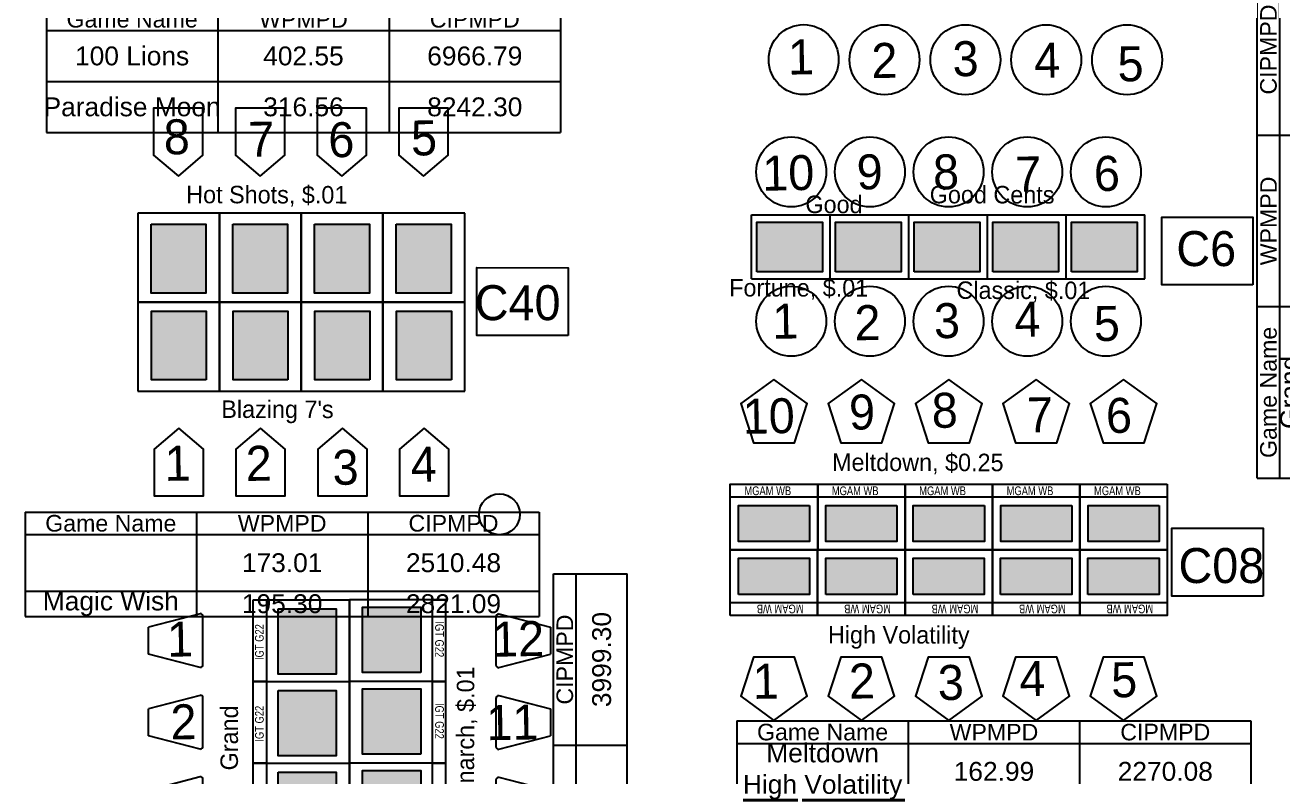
# Model space of a CAD drawing. Header units: inches. Extents: x 3213 to 10275, y -3570 to -435.
# Drawn here: x 9290.7 to 9722.4, y -1243.8 to -985.9 of the extents above; entities that cross this region are included whole.
import ezdxf
from ezdxf.enums import TextEntityAlignment as Align

# ---------------------------------------------------------------- set-up
doc = ezdxf.new("R2010")
doc.units = ezdxf.units.IN
doc.header["$LTSCALE"] = 24
doc.header["$MEASUREMENT"] = 0
doc.linetypes.add('HIDDEN', pattern=[0.375, 0.25, -0.125])
for name, color, linetype in [('00 Bally Slots', 9, 'Continuous'), ('00 Bank', 7, 'Continuous'), ('00 IGT Slots', 7, 'Continuous'), ('00 MGAM Slots', 173, 'Continuous'), ('00 PT Enrollment', 7, 'Continuous'), ('00 Themes', 7, 'Continuous'), ('F1  COL', 242, 'Continuous')]:
    doc.layers.add(name, color=color, linetype=linetype)
doc.styles.add('ARCHSTYL', font='HAND.SHX', dxfattribs={"width": 0.8})
doc.styles.add('HAND', font='Hand.shx', dxfattribs={"width": 0.8, "height": 0.5})

# ---------------------------------------------------------------- blocks, each defined once
blk = doc.blocks.new('CiniVision')
at = {"linetype": 'ByBlock', "lineweight": -3}
h = blk.add_hatch(color=0, dxfattribs=at)
h.dxf.hatch_style = 1
h.set_gradient(color1=(102, 0, 204), tint=0.32, name='CYLINDER')
h.paths.add_polyline_path([(6071.39, -1264.8), (6052.57, -1264.8), (6052.57, -1288.46), (6071.39, -1288.46)])
at = {"color": 192, "linetype": 'ByBlock', "lineweight": -3}
blk.add_lwpolyline([(6052.57, -1264.8), (6071.39, -1264.8), (6071.39, -1288.46), (6052.57, -1288.46)], close=True, dxfattribs=at)
at = {"layer": '00 Bally Slots', "color": 6, "linetype": 'ByBlock', "lineweight": -3}
for p, q in [((6076.06, -1261), (6048, -1261)), ((6048, -1261), (6048, -1291.5)), ((6068.94, -1261), (6054.94, -1261)), ((6076.06, -1291.5), (6076.06, -1261)), ((6048, -1291.5), (6076.06, -1291.5))]:
    blk.add_line(p, q, dxfattribs=at)
blk.add_lwpolyline([(6061.94, -1248.22), (6070.4, -1241.1), (6070.4, -1225), (6053.47, -1225), (6053.46, -1241.1)], close=True, dxfattribs=at)
blk = doc.blocks.new('*U240')
at = {"linetype": 'ByBlock', "lineweight": -3}
h = blk.add_hatch(color=7, dxfattribs=at)
h.set_gradient(color1=(241, 237, 14), color2=(18, 202, 42), tint=1)
h.paths.add_polyline_path([(-33.41, -26.28), (-33.41, -1.81), (-28.91, -1.81), (-28.91, -26.28)], flags=9)
h = blk.add_hatch(color=0, dxfattribs=at)
h.dxf.hatch_style = 1
h.set_gradient(color1=(255, 255, 0), tint=0.32, name='CYLINDER')
h.paths.add_polyline_path([(-4.53, -3.06), (-24.51, -3.06), (-24.51, -25.5), (-4.53, -25.5)])
at = {"color": 0, "linetype": 'ByBlock', "lineweight": -3}
blk.add_lwpolyline([(-24.51, -3.06), (-4.53, -3.06), (-4.53, -25.5), (-24.51, -25.5)], close=True, dxfattribs=at)
at = {"layer": '00 IGT Slots', "color": 30, "ltscale": 25}
for p, q in [((-33, 0), (0, 0)), ((-33, -28), (-33, 0)), ((0, -28), (0, 0)), ((-51.29, -4.75), (-69, -9.37)), ((-50.29, -22.18), (-50.29, -5.68)), ((-69, -18.63), (-69, -9.37)), ((-51.29, -23.18), (-69.01, -18.63)), ((-33, -28), (0, -28))]:
    blk.add_line(p, q, dxfattribs=at)
at = {"layer": '00 IGT Slots', "color": 30, "linetype": 'ByBlock', "lineweight": -3}
blk.add_lwpolyline([(-33, 0), (-28.48, 0), (-28.48, -28), (-33, -28)], close=True, dxfattribs=at)
at = {"layer": '00 IGT Slots', "color": 30, "ltscale": 25}
for centre, start, end in [((-51.29, -5.68), 0, 90), ((-51.29, -22.18), 270, 0)]:
    blk.add_arc(centre, 1, start, end, dxfattribs=at)
at = {"layer": '00 IGT Slots', "color": 7, "linetype": 'ByBlock', "lineweight": -3, "insert": (-32.42, -20.63), "char_height": 3, "width": 15.2138, "attachment_point": 1, "rotation": 90, "style": 'HAND'}
blk.add_mtext('IGT G22', dxfattribs=at)
blk = doc.blocks.new('*U241')
at = {"linetype": 'ByBlock', "lineweight": -3}
h = blk.add_hatch(color=7, dxfattribs=at)
h.set_gradient(color1=(241, 237, 14), color2=(18, 202, 42), tint=1)
h.paths.add_polyline_path([(-33.41, -26.28), (-33.41, -1.81), (-28.91, -1.81), (-28.91, -26.28)], flags=9)
h = blk.add_hatch(color=0, dxfattribs=at)
h.dxf.hatch_style = 1
h.set_gradient(color1=(255, 255, 0), tint=0.32, name='CYLINDER')
h.paths.add_polyline_path([(-4.53, -3.06), (-24.51, -3.06), (-24.51, -25.5), (-4.53, -25.5)])
at = {"color": 0, "linetype": 'ByBlock', "lineweight": -3}
blk.add_lwpolyline([(-24.51, -3.06), (-4.53, -3.06), (-4.53, -25.5), (-24.51, -25.5)], close=True, dxfattribs=at)
at = {"layer": '00 IGT Slots', "color": 30, "ltscale": 25}
for p, q in [((-33, 0), (0, 0)), ((-33, -28), (-33, 0)), ((0, -28), (0, 0)), ((-51.29, -4.75), (-69, -9.37)), ((-50.29, -22.18), (-50.29, -5.68)), ((-69, -18.63), (-69, -9.37)), ((-51.29, -23.18), (-69.01, -18.63)), ((-33, -28), (0, -28))]:
    blk.add_line(p, q, dxfattribs=at)
at = {"layer": '00 IGT Slots', "color": 30, "linetype": 'ByBlock', "lineweight": -3}
blk.add_lwpolyline([(-33, 0), (-28.48, 0), (-28.48, -28), (-33, -28)], close=True, dxfattribs=at)
at = {"layer": '00 IGT Slots', "color": 30, "ltscale": 25}
for centre, start, end in [((-51.29, -5.68), 0, 90), ((-51.29, -22.18), 270, 0)]:
    blk.add_arc(centre, 1, start, end, dxfattribs=at)
at = {"layer": '00 IGT Slots', "color": 7, "linetype": 'ByBlock', "lineweight": -3, "insert": (-32.42, -20.63), "char_height": 3, "width": 15.2138, "attachment_point": 1, "rotation": 90, "style": 'HAND'}
blk.add_mtext('IGT G22', dxfattribs=at)
blk = doc.blocks.new('*U242')
at = {"linetype": 'ByBlock', "lineweight": -3}
h = blk.add_hatch(color=7, dxfattribs=at)
h.set_gradient(color1=(241, 237, 14), color2=(18, 202, 42), tint=1)
h.paths.add_polyline_path([(-33.41, -26.28), (-33.41, -1.81), (-28.91, -1.81), (-28.91, -26.28)], flags=9)
h = blk.add_hatch(color=0, dxfattribs=at)
h.dxf.hatch_style = 1
h.set_gradient(color1=(255, 255, 0), tint=0.32, name='CYLINDER')
h.paths.add_polyline_path([(-4.53, -3.06), (-24.51, -3.06), (-24.51, -25.5), (-4.53, -25.5)])
at = {"color": 0, "linetype": 'ByBlock', "lineweight": -3}
blk.add_lwpolyline([(-24.51, -3.06), (-4.53, -3.06), (-4.53, -25.5), (-24.51, -25.5)], close=True, dxfattribs=at)
at = {"layer": '00 IGT Slots', "color": 30, "ltscale": 25}
for p, q in [((-33, 0), (0, 0)), ((-33, -28), (-33, 0)), ((0, -28), (0, 0)), ((-51.29, -4.75), (-69, -9.37)), ((-50.29, -22.18), (-50.29, -5.68)), ((-69, -18.63), (-69, -9.37)), ((-51.29, -23.18), (-69.01, -18.63)), ((-33, -28), (0, -28))]:
    blk.add_line(p, q, dxfattribs=at)
at = {"layer": '00 IGT Slots', "color": 30, "linetype": 'ByBlock', "lineweight": -3}
blk.add_lwpolyline([(-33, 0), (-28.48, 0), (-28.48, -28), (-33, -28)], close=True, dxfattribs=at)
at = {"layer": '00 IGT Slots', "color": 30, "ltscale": 25}
for centre, start, end in [((-51.29, -5.68), 0, 90), ((-51.29, -22.18), 270, 0)]:
    blk.add_arc(centre, 1, start, end, dxfattribs=at)
at = {"layer": '00 IGT Slots', "color": 7, "linetype": 'ByBlock', "lineweight": -3, "insert": (-32.42, -20.63), "char_height": 3, "width": 15.2138, "attachment_point": 1, "rotation": 90, "style": 'HAND'}
blk.add_mtext('IGT G22', dxfattribs=at)
blk = doc.blocks.new('*U243')
at = {"linetype": 'ByBlock', "lineweight": -3}
h = blk.add_hatch(color=7, dxfattribs=at)
h.set_gradient(color1=(241, 237, 14), color2=(18, 202, 42), tint=1)
h.paths.add_polyline_path([(-33.41, -26.28), (-33.41, -1.81), (-28.91, -1.81), (-28.91, -26.28)], flags=9)
h = blk.add_hatch(color=0, dxfattribs=at)
h.dxf.hatch_style = 1
h.set_gradient(color1=(255, 255, 0), tint=0.32, name='CYLINDER')
h.paths.add_polyline_path([(-4.53, -3.06), (-24.51, -3.06), (-24.51, -25.5), (-4.53, -25.5)])
at = {"color": 0, "linetype": 'ByBlock', "lineweight": -3}
blk.add_lwpolyline([(-24.51, -3.06), (-4.53, -3.06), (-4.53, -25.5), (-24.51, -25.5)], close=True, dxfattribs=at)
at = {"layer": '00 IGT Slots', "color": 30, "ltscale": 25}
for p, q in [((-33, 0), (0, 0)), ((-33, -28), (-33, 0)), ((0, -28), (0, 0)), ((-51.29, -4.75), (-69, -9.37)), ((-50.29, -22.18), (-50.29, -5.68)), ((-69, -18.63), (-69, -9.37)), ((-51.29, -23.18), (-69.01, -18.63)), ((-33, -28), (0, -28))]:
    blk.add_line(p, q, dxfattribs=at)
at = {"layer": '00 IGT Slots', "color": 30, "linetype": 'ByBlock', "lineweight": -3}
blk.add_lwpolyline([(-33, 0), (-28.48, 0), (-28.48, -28), (-33, -28)], close=True, dxfattribs=at)
at = {"layer": '00 IGT Slots', "color": 30, "ltscale": 25}
for centre, start, end in [((-51.29, -5.68), 0, 90), ((-51.29, -22.18), 270, 0)]:
    blk.add_arc(centre, 1, start, end, dxfattribs=at)
at = {"layer": '00 IGT Slots', "color": 7, "linetype": 'ByBlock', "lineweight": -3, "insert": (-32.42, -20.63), "char_height": 3, "width": 15.2138, "attachment_point": 1, "rotation": 90, "style": 'HAND'}
blk.add_mtext('IGT G22', dxfattribs=at)
blk = doc.blocks.new('*U244')
at = {"linetype": 'ByBlock', "lineweight": -3}
h = blk.add_hatch(color=7, dxfattribs=at)
h.set_gradient(color1=(241, 237, 14), color2=(18, 202, 42), tint=1)
h.paths.add_polyline_path([(-33.41, -26.28), (-33.41, -1.81), (-28.91, -1.81), (-28.91, -26.28)], flags=9)
h = blk.add_hatch(color=0, dxfattribs=at)
h.dxf.hatch_style = 1
h.set_gradient(color1=(255, 255, 0), tint=0.32, name='CYLINDER')
h.paths.add_polyline_path([(-4.53, -3.06), (-24.51, -3.06), (-24.51, -25.5), (-4.53, -25.5)])
at = {"color": 0, "linetype": 'ByBlock', "lineweight": -3}
blk.add_lwpolyline([(-24.51, -3.06), (-4.53, -3.06), (-4.53, -25.5), (-24.51, -25.5)], close=True, dxfattribs=at)
at = {"layer": '00 IGT Slots', "color": 30, "ltscale": 25}
for p, q in [((-33, 0), (0, 0)), ((-33, -28), (-33, 0)), ((0, -28), (0, 0)), ((-51.29, -4.75), (-69, -9.37)), ((-50.29, -22.18), (-50.29, -5.68)), ((-69, -18.63), (-69, -9.37)), ((-51.29, -23.18), (-69.01, -18.63)), ((-33, -28), (0, -28))]:
    blk.add_line(p, q, dxfattribs=at)
at = {"layer": '00 IGT Slots', "color": 30, "linetype": 'ByBlock', "lineweight": -3}
blk.add_lwpolyline([(-33, 0), (-28.48, 0), (-28.48, -28), (-33, -28)], close=True, dxfattribs=at)
at = {"layer": '00 IGT Slots', "color": 30, "ltscale": 25}
for centre, start, end in [((-51.29, -5.68), 0, 90), ((-51.29, -22.18), 270, 0)]:
    blk.add_arc(centre, 1, start, end, dxfattribs=at)
at = {"layer": '00 IGT Slots', "color": 7, "linetype": 'ByBlock', "lineweight": -3, "insert": (-32.42, -20.63), "char_height": 3, "width": 15.2138, "attachment_point": 1, "rotation": 90, "style": 'HAND'}
blk.add_mtext('IGT G22', dxfattribs=at)
blk = doc.blocks.new('*U245')
at = {"linetype": 'ByBlock', "lineweight": -3}
h = blk.add_hatch(color=7, dxfattribs=at)
h.set_gradient(color1=(241, 237, 14), color2=(18, 202, 42), tint=1)
h.paths.add_polyline_path([(-33.41, -26.28), (-33.41, -1.81), (-28.91, -1.81), (-28.91, -26.28)], flags=9)
h = blk.add_hatch(color=0, dxfattribs=at)
h.dxf.hatch_style = 1
h.set_gradient(color1=(255, 255, 0), tint=0.32, name='CYLINDER')
h.paths.add_polyline_path([(-4.53, -3.06), (-24.51, -3.06), (-24.51, -25.5), (-4.53, -25.5)])
at = {"color": 0, "linetype": 'ByBlock', "lineweight": -3}
blk.add_lwpolyline([(-24.51, -3.06), (-4.53, -3.06), (-4.53, -25.5), (-24.51, -25.5)], close=True, dxfattribs=at)
at = {"layer": '00 IGT Slots', "color": 30, "ltscale": 25}
for p, q in [((-33, 0), (0, 0)), ((-33, -28), (-33, 0)), ((0, -28), (0, 0)), ((-51.29, -4.75), (-69, -9.37)), ((-50.29, -22.18), (-50.29, -5.68)), ((-69, -18.63), (-69, -9.37)), ((-51.29, -23.18), (-69.01, -18.63)), ((-33, -28), (0, -28))]:
    blk.add_line(p, q, dxfattribs=at)
at = {"layer": '00 IGT Slots', "color": 30, "linetype": 'ByBlock', "lineweight": -3}
blk.add_lwpolyline([(-33, 0), (-28.48, 0), (-28.48, -28), (-33, -28)], close=True, dxfattribs=at)
at = {"layer": '00 IGT Slots', "color": 30, "ltscale": 25}
for centre, start, end in [((-51.29, -5.68), 0, 90), ((-51.29, -22.18), 270, 0)]:
    blk.add_arc(centre, 1, start, end, dxfattribs=at)
at = {"layer": '00 IGT Slots', "color": 7, "linetype": 'ByBlock', "lineweight": -3, "insert": (-32.42, -20.63), "char_height": 3, "width": 15.2138, "attachment_point": 1, "rotation": 90, "style": 'HAND'}
blk.add_mtext('IGT G22', dxfattribs=at)
blk = doc.blocks.new('Bally Slimline')
at = {"linetype": 'ByBlock', "lineweight": -3}
h = blk.add_hatch(color=0, dxfattribs=at)
h.dxf.hatch_style = 1
h.set_gradient(color1=(102, 0, 204), tint=0.32, name='CYLINDER')
h.paths.add_polyline_path([(19.49, 25.05), (2.39, 25.05), (2.39, 2.55), (19.49, 2.55)])
at = {"color": 192, "linetype": 'ByBlock', "lineweight": -3}
blk.add_lwpolyline([(2.39, 25.05), (19.49, 25.05), (19.49, 2.55), (2.39, 2.55)], close=True, dxfattribs=at)
at = {"layer": '00 Bally Slots', "color": 90, "lineweight": -3}
for p, q in [((0, 26.86), (22, 26.86)), ((0, 26.86), (0, -0.14)), ((22, 26.86), (22, -0.14)), ((0, -0.14), (22, -0.14))]:
    blk.add_line(p, q, dxfattribs=at)
at = {"layer": '00 Bally Slots', "color": 90}
for centre in [(-14.51, 13.22), (36.72, 13.22)]:
    blk.add_circle(centre, 12.01, dxfattribs=at)
blk = doc.blocks.new('SDG V22-22')
at = {"linetype": 'ByBlock', "lineweight": -3}
h = blk.add_hatch(color=0, dxfattribs=at)
h.dxf.hatch_style = 1
h.set_gradient(color1=(0, 0, 255), color2=(255, 255, 0), tint=1, name='INVSPHERICAL')
h.paths.add_polyline_path([(12.51, 24.95), (-0.03, 24.95), (0.01, 2.56), (12.51, 2.56)])
at = {"color": 192, "linetype": 'ByBlock', "lineweight": -3}
blk.add_lwpolyline([(-0.03, 24.95), (12.51, 24.95), (12.51, 2.56), (0.01, 2.56)], close=True, dxfattribs=at)
at = {"layer": '00 Bally Slots', "color": 5, "linetype": 'ByBlock', "lineweight": -3}
for points in [[(-2.8, 27.75), (19.5, 27.75), (19.5, 0), (-2.8, 0)], [(19.5, 27.75), (15.1, 27.75), (15.1, 0), (19.5, 0)]]:
    blk.add_lwpolyline(points, close=True, dxfattribs=at)
at = {"layer": '00 Bally Slots', "color": 5}
blk.add_circle((43.49, 13.96), 12.01, dxfattribs=at)
at = {"layer": '00 Bally Slots', "color": 7, "linetype": 'ByBlock', "lineweight": -3, "insert": (15.35, 2.61), "char_height": 3, "attachment_point": 1, "rotation": 90, "style": 'HAND'}
blk.add_mtext('Bally V22/22', dxfattribs=at)
blk = doc.blocks.new('MGAM_WB')
at = {"linetype": 'ByBlock', "lineweight": -3}
h = blk.add_hatch(color=0, dxfattribs=at)
h.dxf.hatch_style = 1
h.set_gradient(color1=(0, 255, 0), tint=0.32, name='CYLINDER')
h.paths.add_polyline_path([(4587.43, -1798.98), (4575.04, -1798.98), (4575.04, -1823.39), (4587.43, -1823.39)])
h = blk.add_hatch(color=3, dxfattribs=at)
h.set_gradient(color1=(38, 153, 0), color2=(0, 0, 0), centered=1, tint=1)
h.paths.add_polyline_path([(4567.78, -1822.1), (4567.78, -1803.68), (4572.28, -1803.68), (4572.28, -1822.1)], flags=9)
h = blk.add_hatch(color=30, dxfattribs=at)
h.set_gradient(color1=(0, 173, 0), color2=(0, 0, 0), centered=1, tint=1, name='HEMISPHERICAL')
h.paths.add_polyline_path([(4567.78, -1823.25), (4567.78, -1804.84), (4572.28, -1804.84), (4572.28, -1823.25)], flags=9)
at = {"color": 3, "linetype": 'ByBlock', "lineweight": -3}
blk.add_line((4590.3, -1796.2), (4590.3, -1826.2), dxfattribs=at)
at = {"color": 94, "linetype": 'ByBlock', "lineweight": -3}
for points in [[(4531.8, -1811.2), (4540.1, -1822.63), (4553.53, -1818.27), (4553.53, -1804.14), (4540.1, -1799.78)], [(4567.8, -1796.2), (4590.3, -1796.2), (4590.3, -1826.2), (4567.8, -1826.2)]]:
    blk.add_lwpolyline(points, close=True, dxfattribs=at)
at = {"color": 3, "linetype": 'ByBlock', "lineweight": -3}
blk.add_lwpolyline([(4567.8, -1796.2), (4572.2, -1796.2), (4572.2, -1826.2), (4567.8, -1826.2)], close=True, dxfattribs=at)
at = {"color": 0, "linetype": 'ByBlock', "lineweight": -3}
blk.add_lwpolyline([(4575.04, -1798.98), (4587.43, -1798.98), (4587.43, -1823.39), (4575.04, -1823.39)], close=True, dxfattribs=at)
at = {"color": 7, "linetype": 'ByBlock', "lineweight": -3, "insert": (4568.53, -1821.35), "char_height": 3, "width": 19.5024, "attachment_point": 1, "rotation": 90, "style": 'HAND'}
blk.add_mtext('MGAM WB', dxfattribs=at)
blk = doc.blocks.new('*T357')
at = {"layer": '00 Themes', "linetype": 'ByBlock', "lineweight": -2, "transparency": 16777216}
for p, q in [((0, 0), (176.43, 0)), ((0, 0), (0, -42.64)), ((176.43, 0), (176.43, -42.64)), ((0, -42.64), (176.43, -42.64))]:
    blk.add_line(p, q, dxfattribs=at)
at = {"layer": '00 Themes', "color": 0, "linetype": 'ByBlock', "lineweight": -2, "transparency": 16777216}
for p, q in [((58.81, 0), (58.81, -42.64)), ((117.62, 0), (117.62, -42.64)), ((0, -7.7), (176.43, -7.7)), ((0, -25.17), (176.43, -25.17))]:
    blk.add_line(p, q, dxfattribs=at)
at = {"layer": '00 Themes', "color": 0, "lineweight": -3, "transparency": 16777216, "width": 58.689, "attachment_point": 5}
for s, insert, char_height in [('{\\fArial|b0|i0|c0;Game Name', (29.4, -3.85), 5.6858), ('{\\fArial|b0|i0|c0;WPMPD', (88.21, -3.85), 5.6858), ('{\\fArial|b0|i0|c0;CIPMPD', (147.02, -3.85), 5.6858), ('{\\fArial|b0|i0|c0;100 Lions', (29.4, -16.44), 6.467), ('{\\fArial|b0|i0|c0;\\c65280;402.55 ', (88.21, -16.44), 6.467), ('{\\fArial|b0|i0|c0;\\c65280;6966.79 ', (147.02, -16.44), 6.467), ('{\\fArial|b0|i0|c0;Paradise Moon', (29.4, -33.91), 6.467), ('{\\fArial|b0|i0|c0;\\c65280;316.56 ', (88.21, -33.91), 6.467), ('{\\fArial|b0|i0|c0;\\c65280;8242.30 ', (147.02, -33.91), 6.467)]:
    blk.add_mtext(s, dxfattribs=dict(at, insert=insert, char_height=char_height))
blk = doc.blocks.new('*T360')
at = {"layer": '00 Themes', "linetype": 'ByBlock', "lineweight": -2, "transparency": 16777216}
for p, q in [((0, 0), (0, 176.43)), ((0, 176.43), (25.4, 176.43)), ((25.4, 0), (25.4, 176.43)), ((0, 0), (25.4, 0))]:
    blk.add_line(p, q, dxfattribs=at)
at = {"layer": '00 Themes', "color": 0, "linetype": 'ByBlock', "lineweight": -2, "transparency": 16777216}
for p, q in [((7.7, 0), (7.7, 176.43)), ((0, 117.62), (25.4, 117.62)), ((0, 58.81), (25.4, 58.81))]:
    blk.add_line(p, q, dxfattribs=at)
at = {"layer": '00 Themes', "color": 0, "lineweight": -3, "transparency": 16777216, "width": 58.689, "attachment_point": 5, "rotation": 90}
for s, insert, char_height in [('{\\fArial|b0|i0|c0;CIPMPD', (3.85, 147.02), 5.6858), ('{\\fArial|b0|i0|c0;\\c255;5228.65 ', (16.55, 147.02), 6.467), ('{\\fArial|b0|i0|c0;WPMPD', (3.85, 88.21), 5.6858), ('{\\fArial|b0|i0|c0;\\c65280;310.97 ', (16.55, 88.21), 6.467), ('{\\fArial|b0|i0|c0;Game Name', (3.85, 29.4), 5.6858), ('{\\fArial|b0|i0|c0;Grand Monarch', (16.55, 29.4), 6.467)]:
    blk.add_mtext(s, dxfattribs=dict(at, insert=insert, char_height=char_height))
blk = doc.blocks.new('*T361')
at = {"layer": '00 Themes', "linetype": 'ByBlock', "lineweight": -2, "transparency": 16777216}
for p, q in [((0, 0), (176.43, 0)), ((0, 0), (0, -26.97)), ((176.43, 0), (176.43, -26.97)), ((0, -26.97), (176.43, -26.97))]:
    blk.add_line(p, q, dxfattribs=at)
at = {"layer": '00 Themes', "color": 0, "linetype": 'ByBlock', "lineweight": -2, "transparency": 16777216}
for p, q in [((58.81, 0), (58.81, -27.33)), ((117.62, 0), (117.62, -27.33)), ((0, -7.7), (176.43, -7.7)), ((0, -26.97), (0, -27.33)), ((0, -27.33), (176.43, -27.33)), ((176.43, -26.97), (176.43, -27.33))]:
    blk.add_line(p, q, dxfattribs=at)
at = {"layer": '00 Themes', "color": 0, "lineweight": -3, "transparency": 16777216, "width": 58.689, "attachment_point": 5}
for s, insert, char_height in [('{\\fArial|b0|i0|c0;Game Name', (29.4, -3.85), 5.6858), ('{\\fArial|b0|i0|c0;WPMPD', (88.21, -3.85), 5.6858), ('{\\fArial|b0|i0|c0;CIPMPD', (147.02, -3.85), 5.6858), ('{\\fArial|b0|i0|c0;Meltdown High Volatility', (29.4, -17.33), 6.467), ('{\\fArial|b0|i0|c0;\\c255;162.99 ', (88.21, -17.33), 6.467), ('{\\fArial|b0|i0|c0;\\c255;2270.08 ', (147.02, -17.33), 6.467)]:
    blk.add_mtext(s, dxfattribs=dict(at, insert=insert, char_height=char_height))
blk = doc.blocks.new('*T363')
at = {"layer": '00 Themes', "linetype": 'ByBlock', "lineweight": -2, "transparency": 16777216}
for p, q in [((0, 0), (0, 176.43)), ((0, 176.43), (25.28, 176.43)), ((25.28, 0), (25.28, 176.43)), ((0, 0), (25.28, 0))]:
    blk.add_line(p, q, dxfattribs=at)
at = {"layer": '00 Themes', "color": 0, "linetype": 'ByBlock', "lineweight": -2, "transparency": 16777216}
for p, q in [((7.7, 0), (7.7, 176.43)), ((0, 117.62), (25.28, 117.62)), ((0, 58.81), (25.28, 58.81))]:
    blk.add_line(p, q, dxfattribs=at)
at = {"layer": '00 Themes', "color": 0, "lineweight": -3, "transparency": 16777216, "width": 58.689, "attachment_point": 5, "rotation": 90}
for s, insert, char_height in [('{\\fArial|b0|i0|c0;CIPMPD', (3.85, 147.02), 5.6858), ('{\\fArial|b0|i0|c0;\\c255;3999.30 ', (16.49, 147.02), 6.467), ('{\\fArial|b0|i0|c0;WPMPD', (3.85, 88.21), 5.6858), ('{\\fArial|b0|i0|c0;\\c255;160.24 ', (16.49, 88.21), 6.467), ('{\\fArial|b0|i0|c0;Game Name', (3.85, 29.4), 5.6858), ('{\\fArial|b0|i0|c0;', (16.49, 29.4), 6.467)]:
    blk.add_mtext(s, dxfattribs=dict(at, insert=insert, char_height=char_height))
blk = doc.blocks.new('*T364')
at = {"layer": '00 Themes', "linetype": 'ByBlock', "lineweight": -2, "transparency": 16777216}
for p, q in [((0, 0), (176.43, 0)), ((0, 0), (0, -35.82)), ((176.43, 0), (176.43, -35.82)), ((0, -35.82), (176.43, -35.82))]:
    blk.add_line(p, q, dxfattribs=at)
at = {"layer": '00 Themes', "color": 0, "linetype": 'ByBlock', "lineweight": -2, "transparency": 16777216}
for p, q in [((58.81, 0), (58.81, -35.82)), ((117.62, 0), (117.62, -35.82)), ((0, -7.7), (176.43, -7.7)), ((0, -27.08), (176.43, -27.08))]:
    blk.add_line(p, q, dxfattribs=at)
at = {"layer": '00 Themes', "color": 0, "lineweight": -3, "transparency": 16777216, "width": 58.689, "attachment_point": 5}
for s, insert, char_height in [('{\\fArial|b0|i0|c0;Game Name', (29.4, -3.85), 5.6858), ('{\\fArial|b0|i0|c0;WPMPD', (88.21, -3.85), 5.6858), ('{\\fArial|b0|i0|c0;CIPMPD', (147.02, -3.85), 5.6858), ('{\\fArial|b0|i0|c0;\\c255;173.01 ', (88.21, -17.39), 6.467), ('{\\fArial|b0|i0|c0;\\c255;2510.48 ', (147.02, -17.39), 6.467), ('{\\fArial|b0|i0|c0;', (29.4, -17.39), 6.467), ('{\\fArial|b0|i0|c0;Magic Wish', (29.4, -31.45), 6.467), ('{\\fArial|b0|i0|c0;\\c255;195.30 ', (88.21, -31.45), 6.467), ('{\\fArial|b0|i0|c0;\\c255;2821.09 ', (147.02, -31.45), 6.467)]:
    blk.add_mtext(s, dxfattribs=dict(at, insert=insert, char_height=char_height))

msp = doc.modelspace()

# ---------------------------------------------------------------- linework, layer by layer
at = {"layer": '00 Bank'}
for points in [[(9712.1, -1075.06), (9680.78, -1075.04), (9680.79, -1051.76), (9712.1, -1051.77)], [(9477.08, -1092.42), (9445.76, -1092.4), (9445.77, -1069.12), (9477.08, -1069.13)], [(9715.57, -1181.81), (9684.26, -1181.79), (9684.27, -1158.51), (9715.57, -1158.53)]]:
    msp.add_lwpolyline(points, close=True, dxfattribs=at)
at = {"layer": 'F1  COL'}
msp.add_circle((9453.48, -1153.73), 7, dxfattribs=at)

# ---------------------------------------------------------------- block references
for name, p in [('*T360', (9713.6, -1141.31)), ('*T357', (9298, -980.09)), ('*T364', (9290.69, -1153)), ('*T363', (9472.09, -1350.59)), ('*T361', (9535, -1224.64))]:
    msp.add_blockref(name, p)
at = {"layer": '00 Bally Slots', "color": 0, "linetype": 'ByBlock', "lineweight": -3, "rotation": 270}
for p in [(9543.94, -954.27), (9571.69, -954.33), (9599.44, -954.33), (9627.19, -954.33), (9654.94, -954.33)]:
    msp.add_blockref('SDG V22-22', p, dxfattribs=at)
at = {"layer": '00 Bally Slots', "color": 6, "linetype": 'ByBlock', "lineweight": -3}
for p in [(3281.33, 210.54), (3309.39, 210.54), (3337.45, 210.54), (3365.51, 210.54)]:
    msp.add_blockref('CiniVision', p, dxfattribs=at)
at = {"layer": '00 Bally Slots', "color": 192, "lineweight": -3, "rotation": 90}
for p in [(9566.86, -1073), (9593.86, -1073), (9620.86, -1073), (9647.86, -1073), (9674.86, -1073)]:
    msp.add_blockref('Bally Slimline', p, dxfattribs=at)
at = {"layer": '00 Bally Slots', "color": 6, "linetype": 'ByBlock', "lineweight": -3, "rotation": 180}
for p in [(15405.39, -2372.46), (15433.45, -2372.46), (15461.51, -2372.46), (15489.57, -2372.46)]:
    msp.add_blockref('CiniVision', p, dxfattribs=at)
at = {"layer": '00 IGT Slots', "color": 7, "linetype": 'ByBlock', "lineweight": -3}
for name, p in [('*U242', (9402, -1183.1)), ('*U241', (9402, -1211.1)), ('*U240', (9402, -1239.1))]:
    msp.add_blockref(name, p, dxfattribs=at)
at = {"layer": '00 IGT Slots', "color": 7, "linetype": 'ByBlock', "lineweight": -3, "rotation": 180}
for name, p in [('*U243', (9402, -1211.1)), ('*U244', (9402, -1239.1)), ('*U245', (9402, -1267.1))]:
    msp.add_blockref(name, p, dxfattribs=at)
at = {"layer": '00 MGAM Slots', "color": 7, "linetype": 'ByBlock', "lineweight": -3}
for p, rotation in [((11358.91, 3424.36), 270.0000000000036), ((11388.91, 3424.36), 270.0000000000036), ((11418.91, 3424.36), 270.0000000000036), ((11448.91, 3424.36), 270.0000000000036), ((11478.91, 3424.36), 270.0000000000036), ((7736.5, -5756.25), 90.00000000000361), ((7766.5, -5756.25), 90.00000000000361), ((7796.5, -5756.25), 90.00000000000361), ((7826.5, -5756.25), 90.00000000000361), ((7856.5, -5756.25), 90.00000000000361)]:
    msp.add_blockref('MGAM_WB', p, dxfattribs=dict(at, rotation=rotation))

# ---------------------------------------------------------------- texts
at = {"layer": '00 Bank'}
for s, p in [('C6', (9685.81, -1068.58)), ('C40', (9445.01, -1087.14)), ('C08', (9686.55, -1177.32))]:
    msp.add_text(s, height=12, rotation=359.9752, dxfattribs=at).set_placement(p)
at = {"layer": '00 PT Enrollment', "style": 'ARCHSTYL'}
for s, p in [('1', (9557.08, -1002.83)), ('2', (9585.72, -1004.03)), ('3', (9613.56, -1003.43)), ('4', (9641.55, -1003.98)), ('5', (9670.19, -1005.19)), ('8', (9342.83, -1030.23)), ('5', (9427.69, -1030.6)), ('7', (9371.86, -1031.05)), ('6', (9399.31, -1031.22)), ('10', (9552.7, -1042.59)), ('9', (9580.65, -1042.25)), ('8', (9606.86, -1042.25)), ('7', (9635.08, -1042.99)), ('6', (9662.08, -1042.8)), ('1', (9551.67, -1093.47)), ('2', (9579.91, -1093.99)), ('3', (9607.18, -1093.3)), ('4', (9634.79, -1092.8)), ('5', (9662.05, -1094.27)), ('10', (9546, -1126)), ('9', (9578.03, -1124.65)), ('8', (9606.42, -1124.05)), ('7', (9639.1, -1125.61)), ('6', (9666.22, -1125.81)), ('1', (9343.11, -1142.21)), ('2', (9370.97, -1142.24)), ('4', (9427.58, -1142.57)), ('3', (9400.76, -1143.59)), ('1', (9343.98, -1202.54)), ('12', (9459.98, -1202.46)), ('4', (9636.5, -1216.07)), ('1', (9545, -1217)), ('2', (9578, -1216.93)), ('3', (9608.5, -1217.43)), ('5', (9668, -1216.5)), ('2', (9345.15, -1230.93)), ('11', (9458.02, -1231.1))]:
    msp.add_text(s, height=12, rotation=1, dxfattribs=at).set_placement(p, align=Align.CENTER)
at = {"layer": '00 Themes', "linetype": 'HIDDEN'}
for s, rotation, p in [('Hot Shots, $.01', 359.8982, (9345.96, -1047.02)), ('Good ', 359.8982, (9558.49, -1050.4)), ('Good Cents', 359.8982, (9601.16, -1047.04)), ('Fortune, $.01', 359.8982, (9532.33, -1078.99)), ('Classic, $.01', 359.8982, (9610.35, -1079.84)), ("Blazing 7's", 359.8982, (9358.01, -1120.67)), ('Meltdown, $0.25', 359.8982, (9567.63, -1138.86)), ('High Volatility', 359.8982, (9566.23, -1198.04)), ('Monarch, $.01', 89.8982, (9444.76, -1257.22)), ('Grand', 89.8982, (9363.72, -1241.61))]:
    msp.add_text(s, height=6, rotation=rotation, dxfattribs=at).set_placement(p)

doc.saveas('drawing.dxf')
